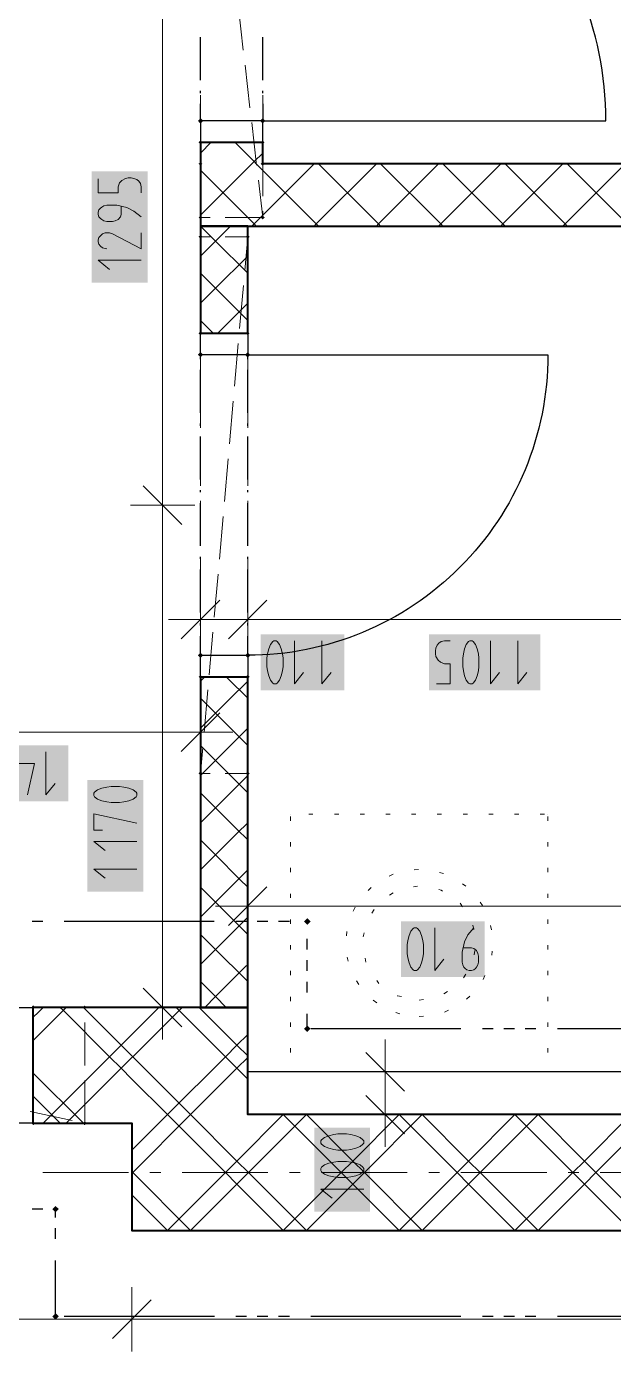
# Model space of a CAD drawing. Header units: millimetres. Extents: x 0 to 594, y 0 to 420.
# Drawn here: x 313.77 to 327.6, y 256.01 to 287.21 of the extents above; entities that cross this region are included whole.
import ezdxf

# ---------------------------------------------------------------- set-up
doc = ezdxf.new("R2010")
doc.units = ezdxf.units.MM
doc.header["$LTSCALE"] = 8
for name, color, linetype in [('PDF_Dvere', 7, 'Continuous'), ('PDF_Instalacni prizdivka do 1m', 7, 'Continuous'), ('PDF_Koty delkove', 7, 'Continuous'), ('PDF_Osy hlavni', 7, 'Continuous'), ('PDF_Pozarni useky', 7, 'Continuous'), ('PDF_Preklady', 7, 'Continuous'), ('PDF_Pricky zdene', 7, 'Continuous'), ('PDF_Sanita', 7, 'Continuous'), ('PDF_Steny akusticke', 7, 'Continuous')]:
    doc.layers.add(name, color=color, linetype=linetype)

msp = doc.modelspace()

# ---------------------------------------------------------------- linework, layer by layer
at = {"layer": 'PDF_Dvere', "lineweight": 25}
for points in [[(319.335, 285.394), (319.335, 284.992), (327.423, 284.992, 0.414214), (319.335, 293.079), (319.335, 292.218)], [(318.981, 279.482), (326.058, 279.482, -0.414214), (318.981, 272.405), (318.981, 272.858)]]:
    msp.add_lwpolyline(points, format="xyb", dxfattribs=at)
for points in [[(317.869, 285.95), (317.869, 286.961)], [(319.335, 285.95), (319.335, 286.961)], [(317.869, 285.646), (317.869, 285.697)], [(319.335, 285.646), (319.335, 285.697)], [(317.869, 284.992), (317.869, 285.394)], [(317.869, 279.378), (317.869, 279.429)], [(318.981, 279.378), (318.981, 279.429)], [(317.869, 278.115), (317.869, 279.126)], [(318.981, 278.115), (318.981, 279.126)], [(317.869, 277.811), (317.869, 277.862)], [(318.981, 277.811), (318.981, 277.862)], [(317.869, 276.548), (317.869, 277.559)], [(318.981, 276.548), (318.981, 277.559)], [(317.869, 276.244), (317.869, 276.295)], [(318.981, 276.244), (318.981, 276.295)], [(317.869, 274.981), (317.869, 275.992)], [(318.981, 274.981), (318.981, 275.992)], [(317.869, 274.677), (317.869, 274.728)], [(318.981, 274.677), (318.981, 274.728)], [(317.869, 273.414), (317.869, 274.425)], [(318.981, 273.414), (318.981, 274.425)], [(317.869, 273.11), (317.869, 273.161)], [(318.981, 273.11), (318.981, 273.161)], [(317.869, 272.405), (317.869, 272.858)]]:
    msp.add_lwpolyline(points, dxfattribs=at)
for points in [[(317.869, 284.992), (317.869, 284.486), (319.335, 284.486), (319.335, 284.992)], [(317.869, 279.482), (317.869, 279.987), (318.981, 279.987), (318.981, 279.482)], [(317.869, 271.9), (317.869, 272.405), (318.981, 272.405), (318.981, 271.9)], [(313.926, 261.386), (313.421, 261.386), (313.421, 264.115), (313.926, 264.115)]]:
    msp.add_lwpolyline(points, close=True, dxfattribs=at)
at = {"layer": 'PDF_Dvere', "lineweight": 25, "transparency": 33554559}
for points in [[(317.869, 284.928), (317.806, 284.992), (317.932, 284.992), (317.869, 285.055)], [(319.335, 284.928), (319.272, 284.992), (319.398, 284.992), (319.335, 285.055)], [(317.869, 279.419), (317.806, 279.482), (317.932, 279.482), (317.869, 279.545)], [(318.981, 279.419), (318.918, 279.482), (319.044, 279.482), (318.981, 279.545)], [(317.869, 272.342), (317.806, 272.405), (317.932, 272.405), (317.869, 272.468)], [(318.981, 272.342), (318.918, 272.405), (319.044, 272.405), (318.981, 272.468)]]:
    msp.add_solid(points, dxfattribs=at)
at = {"layer": 'PDF_Instalacni prizdivka do 1m', "lineweight": 25}
msp.add_lwpolyline([(318.981, 261.588), (328.181, 261.588), (328.181, 262.599), (318.981, 262.599)], close=True, dxfattribs=at)
at = {"layer": 'PDF_Koty delkove', "lineweight": 18}
for points in [[(316.974, 264.115), (316.974, 275.943), (316.974, 289.035), (316.974, 294.09)], [(315.458, 283.624), (315.458, 283.3), (315.929, 283.3), (315.929, 283.435), (315.963, 283.529), (316.014, 283.584), (316.098, 283.637), (316.164, 283.651), (316.232, 283.651), (316.3, 283.637), (316.366, 283.61), (316.417, 283.57), (316.451, 283.516), (316.469, 283.435), (316.469, 283.3)], [(316.469, 282.733), (316.3, 282.868), (316.131, 282.949), (315.895, 283.003), (315.659, 283.003), (315.592, 282.989), (315.541, 282.962), (315.508, 282.936), (315.474, 282.895), (315.458, 282.841), (315.458, 282.787), (315.474, 282.733), (315.508, 282.692), (315.541, 282.666), (315.592, 282.638), (315.659, 282.624), (315.794, 282.624), (315.861, 282.638), (315.929, 282.666), (315.979, 282.733), (315.996, 282.787), (315.996, 282.976)], [(316.469, 282.355), (316.469, 281.976), (315.794, 282.328), (315.726, 282.355), (315.625, 282.355), (315.559, 282.328), (315.508, 282.287), (315.474, 282.247), (315.458, 282.193), (315.458, 282.139), (315.474, 282.085), (315.508, 282.044), (315.559, 282.004), (315.659, 281.976)], [(316.469, 281.707), (315.458, 281.707), (315.726, 281.491)], [(317.429, 275.489), (316.519, 276.398)], [(317.732, 275.943), (316.974, 275.943), (316.216, 275.943)], [(317.869, 274.01), (317.869, 273.251), (317.869, 272.493)], [(318.981, 274.01), (318.981, 273.251), (318.981, 272.493)], [(318.324, 273.706), (317.414, 272.796)], [(319.436, 273.706), (318.526, 272.796)], [(317.869, 273.251), (317.111, 273.251)], [(391.265, 273.251), (390.153, 273.251), (388.167, 273.251), (378.982, 273.251), (376.029, 273.251), (366.028, 273.251), (365.602, 273.251), (357.246, 273.251), (356.078, 273.251), (355.578, 273.251), (353.506, 273.251), (351.989, 273.251), (343.903, 273.251), (340.496, 273.251), (330.152, 273.251), (318.981, 273.251), (317.869, 273.251)], [(319.732, 271.819), (319.773, 271.92), (319.8, 272.038), (319.814, 272.138), (319.814, 272.34), (319.8, 272.442), (319.773, 272.56), (319.732, 272.661), (319.679, 272.729), (319.651, 272.746), (319.598, 272.746), (319.57, 272.729), (319.517, 272.661), (319.476, 272.56), (319.449, 272.442), (319.436, 272.34)], [(320.084, 272.746), (320.084, 271.735), (320.299, 272.004)], [(320.732, 272.746), (320.732, 271.735), (320.947, 272.004)], [(323.432, 271.735), (323.756, 271.735), (323.756, 272.206), (323.621, 272.206), (323.527, 272.24), (323.473, 272.291), (323.419, 272.375), (323.405, 272.442), (323.405, 272.509), (323.419, 272.577), (323.446, 272.644), (323.486, 272.694), (323.54, 272.729), (323.621, 272.746), (323.756, 272.746)], [(324.053, 272.138), (324.067, 272.038), (324.094, 271.92), (324.134, 271.819), (324.188, 271.751), (324.215, 271.735), (324.269, 271.735), (324.296, 271.751), (324.35, 271.819), (324.39, 271.92), (324.418, 272.038), (324.432, 272.138), (324.432, 272.34), (324.418, 272.442), (324.39, 272.56), (324.35, 272.661), (324.296, 272.729), (324.269, 272.746), (324.215, 272.746), (324.188, 272.729), (324.134, 272.661), (324.094, 272.56), (324.067, 272.442), (324.053, 272.34)], [(324.701, 272.746), (324.701, 271.735), (324.917, 272.004)], [(325.349, 272.746), (325.349, 271.735), (325.565, 272.004)], [(319.436, 272.34), (319.436, 272.138), (319.449, 272.038), (319.476, 271.92), (319.517, 271.819), (319.57, 271.751), (319.598, 271.735), (319.651, 271.735), (319.679, 271.751), (319.732, 271.819)], [(324.053, 272.34), (324.053, 272.138)], [(317.869, 271.351), (317.869, 270.593), (317.869, 269.835)], [(318.324, 271.048), (317.414, 270.138)], [(317.869, 270.593), (314.048, 270.593), (313.194, 270.593), (311.427, 270.593), (307.997, 270.593), (303.311, 270.593), (302.199, 270.593), (291.938, 270.593), (289.815, 270.593), (279.553, 270.593), (278.441, 270.593), (263.883, 270.593)], [(317.869, 270.593), (318.627, 270.593)], [(314.226, 270.13), (314.226, 269.119), (314.441, 269.388)], [(313.578, 269.86), (313.956, 269.86), (313.793, 269.119)], [(315.557, 268.291), (315.355, 268.291), (315.355, 268.669), (316.366, 268.454)], [(316.366, 268.021), (315.355, 268.021), (315.624, 267.806)], [(316.366, 267.373), (315.355, 267.373), (315.624, 267.157)], [(318.981, 267.255), (318.981, 266.497), (318.981, 265.739)], [(319.436, 266.952), (318.526, 266.042)], [(318.981, 266.497), (318.223, 266.497)], [(390.153, 266.497), (385.492, 266.497), (381.838, 266.497), (380.953, 266.497), (379.599, 266.497), (377.258, 266.497), (363.767, 266.497), (362.2, 266.497), (355.578, 266.497), (353.556, 266.497), (346.934, 266.497), (345.367, 266.497), (328.181, 266.497), (318.981, 266.497)], [(322.744, 265.586), (322.744, 265.384), (322.757, 265.284), (322.784, 265.165), (322.825, 265.064), (322.878, 264.997), (322.906, 264.98), (322.959, 264.98), (322.987, 264.997), (323.04, 265.064), (323.081, 265.165), (323.108, 265.284), (323.122, 265.384), (323.122, 265.586), (323.108, 265.687), (323.081, 265.805), (323.04, 265.907), (322.987, 265.974), (322.959, 265.991), (322.906, 265.991), (322.878, 265.974), (322.825, 265.907)], [(322.825, 265.907), (322.784, 265.805), (322.757, 265.687), (322.744, 265.586)], [(323.392, 265.991), (323.392, 264.98), (323.607, 265.249)], [(324.309, 265.991), (324.174, 265.823), (324.093, 265.654), (324.04, 265.418), (324.04, 265.182), (324.054, 265.115), (324.08, 265.064), (324.107, 265.031), (324.147, 264.997), (324.202, 264.98), (324.255, 264.98), (324.309, 264.997), (324.35, 265.031), (324.377, 265.064), (324.404, 265.115), (324.418, 265.182), (324.418, 265.317), (324.404, 265.384), (324.377, 265.452), (324.309, 265.502), (324.255, 265.519), (324.066, 265.519)], [(317.429, 263.66), (316.519, 264.57)], [(317.732, 264.115), (316.974, 264.115), (316.216, 264.115)], [(316.974, 264.115), (316.974, 263.357)], [(322.222, 263.357), (322.222, 262.599), (322.222, 261.588), (322.222, 260.829)], [(322.677, 262.144), (321.767, 263.054)], [(322.98, 262.599), (322.222, 262.599), (321.463, 262.599)], [(322.677, 261.133), (321.767, 262.043)], [(322.98, 261.588), (322.222, 261.588), (321.463, 261.588)], [(321.311, 261.133), (321.109, 261.133), (321.008, 261.119), (320.89, 261.093), (320.789, 261.052), (320.721, 260.999), (320.705, 260.971), (320.705, 260.918), (320.721, 260.89), (320.789, 260.837), (320.89, 260.796), (321.008, 260.769), (321.109, 260.755), (321.311, 260.755), (321.412, 260.769), (321.53, 260.796), (321.631, 260.837), (321.699, 260.89), (321.716, 260.918), (321.716, 260.971), (321.699, 260.999), (321.631, 261.052), (321.53, 261.093), (321.412, 261.119), (321.311, 261.133)], [(321.716, 259.837), (320.705, 259.837), (320.974, 259.621)], [(316.251, 257.527), (316.251, 256.769), (316.251, 256.01)], [(316.706, 257.224), (315.797, 256.314)], [(419.32, 256.769), (408.047, 256.769), (400.263, 256.769), (392.883, 256.769), (316.251, 256.769), (308.871, 256.769), (301.744, 256.769), (299.166, 256.769), (291.078, 256.769), (289.916, 256.769), (281.828, 256.769), (279.25, 256.769), (272.881, 256.769), (216.974, 256.769)]]:
    msp.add_lwpolyline(points, dxfattribs=at)
for points in [[(315.961, 269.317), (315.759, 269.317), (315.659, 269.303), (315.54, 269.277), (315.439, 269.236), (315.372, 269.183), (315.355, 269.155), (315.355, 269.102), (315.372, 269.074), (315.439, 269.021), (315.54, 268.98), (315.659, 268.953), (315.759, 268.939), (315.961, 268.939), (316.062, 268.953), (316.18, 268.98), (316.281, 269.021), (316.349, 269.074), (316.366, 269.102), (316.366, 269.155), (316.349, 269.183), (316.281, 269.236), (316.18, 269.277), (316.062, 269.303)], [(321.311, 260.485), (321.109, 260.485), (321.008, 260.471), (320.89, 260.444), (320.789, 260.404), (320.721, 260.351), (320.705, 260.323), (320.705, 260.27), (320.721, 260.242), (320.789, 260.188), (320.89, 260.148), (321.008, 260.12), (321.109, 260.107), (321.311, 260.107), (321.412, 260.12), (321.53, 260.148), (321.631, 260.188), (321.699, 260.242), (321.716, 260.27), (321.716, 260.323), (321.699, 260.351), (321.631, 260.404), (321.53, 260.444), (321.412, 260.471)]]:
    msp.add_lwpolyline(points, close=True, dxfattribs=at)
at = {"layer": 'PDF_Koty delkove', "color": 7, "lineweight": 18, "true_color": 0xffffff, "transparency": 33554559}
for points in [[(316.62, 281.177), (316.62, 283.802), (315.306, 281.177), (315.306, 283.802)], [(321.262, 272.898), (319.284, 272.898), (321.262, 271.583), (319.284, 271.583)], [(325.879, 272.898), (323.254, 272.898), (325.879, 271.583), (323.254, 271.583)], [(314.756, 270.282), (312.13, 270.282), (314.756, 268.968), (312.13, 268.968)], [(316.518, 266.843), (316.518, 269.468), (315.204, 266.843), (315.204, 269.468)], [(324.57, 266.143), (322.592, 266.143), (324.57, 264.829), (322.592, 264.829)], [(321.868, 259.307), (321.868, 261.284), (320.554, 259.307), (320.554, 261.284)]]:
    msp.add_solid(points, dxfattribs=at)
at = {"layer": 'PDF_Osy hlavni', "lineweight": 18}
for points in [[(316.173, 260.223), (314.151, 260.223)], [(316.931, 260.223), (316.678, 260.223)], [(319.458, 260.223), (317.436, 260.223)], [(320.216, 260.223), (319.964, 260.223)], [(322.744, 260.223), (320.722, 260.223)], [(323.502, 260.223), (323.249, 260.223)], [(326.029, 260.223), (324.007, 260.223)], [(326.788, 260.223), (326.535, 260.223)], [(329.315, 260.223), (327.293, 260.223)]]:
    msp.add_lwpolyline(points, dxfattribs=at)
at = {"layer": 'PDF_Pozarni useky', "lineweight": 30}
for points in [[(314.151, 266.137), (313.898, 266.137)], [(318.194, 266.137), (314.656, 266.137)], [(318.953, 266.137), (318.7, 266.137)], [(319.458, 266.137), (319.205, 266.137)], [(319.964, 266.137), (319.711, 266.137)], [(320.386, 265.478), (320.386, 265.73)], [(320.386, 264.972), (320.386, 265.225)], [(320.386, 264.467), (320.386, 264.719)], [(320.386, 263.61), (320.386, 263.961)], [(324.007, 263.61), (320.469, 263.61)], [(324.766, 263.61), (324.513, 263.61)], [(325.271, 263.61), (325.018, 263.61)], [(325.777, 263.61), (325.524, 263.61)], [(329.821, 263.61), (326.282, 263.61)], [(314.15, 259.364), (313.897, 259.364)], [(314.452, 259.167), (314.452, 259.364)], [(314.452, 258.661), (314.452, 258.914)], [(314.452, 256.836), (314.452, 258.156)], [(318.195, 256.836), (314.656, 256.836)], [(318.953, 256.836), (318.7, 256.836)], [(319.458, 256.836), (319.206, 256.836)], [(319.964, 256.836), (319.711, 256.836)], [(324.008, 256.836), (320.469, 256.836)], [(324.766, 256.836), (324.513, 256.836)], [(325.271, 256.836), (325.019, 256.836)], [(325.777, 256.836), (325.524, 256.836)], [(329.821, 256.836), (326.282, 256.836)]]:
    msp.add_lwpolyline(points, dxfattribs=at)
at = {"layer": 'PDF_Pozarni useky', "lineweight": 30, "transparency": 33554559}
for points in [[(320.386, 266.061), (320.31, 266.137), (320.462, 266.137), (320.386, 266.213)], [(320.462, 266.137), (320.386, 266.061), (320.386, 266.213), (320.31, 266.137)], [(320.462, 263.61), (320.386, 263.534), (320.386, 263.685), (320.31, 263.61)], [(320.386, 263.534), (320.31, 263.61), (320.462, 263.61), (320.386, 263.685)], [(314.452, 259.288), (314.376, 259.364), (314.528, 259.364), (314.452, 259.439)], [(314.528, 259.364), (314.452, 259.288), (314.452, 259.439), (314.376, 259.364)], [(314.528, 256.836), (314.452, 256.76), (314.452, 256.912), (314.376, 256.836)], [(314.452, 256.76), (314.376, 256.836), (314.528, 256.836), (314.452, 256.912)]]:
    msp.add_solid(points, dxfattribs=at)
at = {"layer": 'PDF_Preklady', "lineweight": 18}
for points in [[(318.878, 286.656), (318.761, 287.66)], [(317.869, 285.95), (317.869, 286.961)], [(319.335, 285.95), (319.335, 286.961)], [(319.035, 285.3), (318.919, 286.305)], [(317.869, 284.585), (317.869, 285.596)], [(319.335, 284.585), (319.335, 285.596)], [(319.192, 283.945), (319.076, 284.949)], [(317.869, 283.981), (317.869, 284.231)], [(317.869, 283.22), (317.869, 283.981)], [(319.335, 283.981), (319.335, 284.231)], [(319.335, 283.22), (319.335, 283.981)], [(318.447, 282.717), (319.335, 282.717), (319.233, 283.593)], [(317.869, 282.717), (317.869, 282.866)], [(318.093, 282.717), (317.869, 282.717)], [(319.335, 282.717), (319.335, 282.866)], [(318.093, 282.262), (317.869, 282.262)], [(317.869, 281.855), (317.869, 282.262)], [(318.981, 282.262), (318.447, 282.262)], [(318.911, 281.464), (318.981, 282.262)], [(318.981, 281.855), (318.981, 282.262)], [(317.869, 280.49), (317.869, 281.501)], [(318.981, 280.49), (318.981, 281.501)], [(318.791, 280.104), (318.88, 281.111)], [(317.869, 279.987), (317.869, 280.137)], [(317.869, 279.126), (317.869, 279.987)], [(318.981, 279.987), (318.981, 280.137)], [(318.981, 279.126), (318.981, 279.987)], [(318.672, 278.745), (318.76, 279.752)], [(317.869, 277.761), (317.869, 278.772)], [(318.981, 277.761), (318.981, 278.772)], [(318.552, 277.385), (318.641, 278.392)], [(317.869, 276.396), (317.869, 277.407)], [(318.981, 276.396), (318.981, 277.407)], [(318.432, 276.026), (318.521, 277.033)], [(317.869, 275.031), (317.869, 276.042)], [(318.981, 275.031), (318.981, 276.042)], [(318.313, 274.666), (318.401, 275.673)], [(317.869, 273.666), (317.869, 274.677)], [(318.981, 273.666), (318.981, 274.677)], [(318.193, 273.306), (318.282, 274.313)], [(317.869, 272.302), (317.869, 273.313)], [(318.981, 272.302), (318.981, 273.313)], [(318.073, 271.947), (318.162, 272.954)], [(317.869, 271.9), (317.869, 271.948)], [(317.869, 270.937), (317.869, 271.9)], [(318.981, 271.9), (318.981, 271.948)], [(318.981, 270.937), (318.981, 271.9)], [(317.954, 270.587), (318.042, 271.594)], [(317.869, 270.583), (317.869, 269.625), (317.923, 270.235)], [(318.981, 270.583), (318.981, 269.625), (318.447, 269.625)], [(318.093, 269.625), (317.869, 269.625)], [(313.926, 264.115), (312.988, 264.115)], [(313.999, 264.115), (313.926, 264.115)], [(315.139, 264.115), (314.353, 264.115)], [(315.139, 264.113), (315.139, 264.115)], [(315.139, 262.748), (315.139, 263.759)], [(315.139, 262.394), (315.139, 261.386), (314.353, 261.386)], [(314.84, 261.451), (313.852, 261.666)], [(313.926, 261.386), (312.988, 261.386)], [(313.999, 261.386), (313.926, 261.386)]]:
    msp.add_lwpolyline(points, dxfattribs=at)
at = {"layer": 'PDF_Preklady', "lineweight": 18, "transparency": 33554559}
for points in [[(317.869, 284.441), (317.823, 284.486), (317.914, 284.486), (317.869, 284.532)], [(317.869, 284.441), (317.823, 284.486), (317.914, 284.486), (317.869, 284.532)], [(319.335, 284.441), (319.289, 284.486), (319.38, 284.486), (319.335, 284.532)], [(319.335, 284.441), (319.289, 284.486), (319.38, 284.486), (319.335, 284.532)], [(317.869, 283.935), (317.823, 283.981), (317.914, 283.981), (317.869, 284.026)], [(317.869, 283.935), (317.823, 283.981), (317.914, 283.981), (317.869, 284.026)], [(319.335, 283.935), (319.289, 283.981), (319.38, 283.981), (319.335, 284.026)], [(319.335, 283.935), (319.289, 283.981), (319.38, 283.981), (319.335, 284.026)], [(317.869, 282.671), (317.823, 282.717), (317.914, 282.717), (317.869, 282.762)], [(317.914, 282.717), (317.869, 282.671), (317.869, 282.762), (317.823, 282.717)], [(319.38, 282.717), (319.335, 282.671), (319.335, 282.762), (319.289, 282.717)], [(319.335, 282.671), (319.289, 282.717), (319.38, 282.717), (319.335, 282.762)], [(319.34, 282.672), (319.29, 282.712), (319.38, 282.722), (319.33, 282.762)], [(317.914, 282.262), (317.869, 282.216), (317.869, 282.307), (317.823, 282.262)], [(317.869, 282.216), (317.823, 282.262), (317.914, 282.262), (317.869, 282.307)], [(318.977, 282.217), (318.936, 282.266), (319.026, 282.258), (318.985, 282.307)], [(318.981, 282.216), (318.936, 282.262), (319.027, 282.262), (318.981, 282.307)], [(319.027, 282.262), (318.981, 282.216), (318.981, 282.307), (318.936, 282.262)], [(317.869, 279.942), (317.823, 279.987), (317.914, 279.987), (317.869, 280.033)], [(317.869, 279.942), (317.823, 279.987), (317.914, 279.987), (317.869, 280.033)], [(318.981, 279.942), (318.936, 279.987), (319.027, 279.987), (318.981, 280.033)], [(318.981, 279.942), (318.936, 279.987), (319.027, 279.987), (318.981, 280.033)], [(317.869, 271.854), (317.823, 271.9), (317.914, 271.9), (317.869, 271.945)], [(317.869, 271.854), (317.823, 271.9), (317.914, 271.9), (317.869, 271.945)], [(318.981, 271.854), (318.936, 271.9), (319.027, 271.9), (318.981, 271.945)], [(318.981, 271.854), (318.936, 271.9), (319.027, 271.9), (318.981, 271.945)], [(317.869, 269.579), (317.823, 269.625), (317.914, 269.625), (317.869, 269.67)], [(317.914, 269.625), (317.869, 269.579), (317.869, 269.67), (317.823, 269.625)], [(317.865, 269.58), (317.824, 269.629), (317.914, 269.621), (317.873, 269.67)], [(319.027, 269.625), (318.981, 269.579), (318.981, 269.67), (318.936, 269.625)], [(318.981, 269.579), (318.936, 269.625), (319.027, 269.625), (318.981, 269.67)], [(313.972, 264.115), (313.926, 264.07), (313.926, 264.161), (313.881, 264.115)], [(313.972, 264.115), (313.926, 264.07), (313.926, 264.161), (313.881, 264.115)], [(315.139, 264.07), (315.094, 264.115), (315.185, 264.115), (315.139, 264.161)], [(315.185, 264.115), (315.139, 264.07), (315.139, 264.161), (315.094, 264.115)], [(313.972, 261.386), (313.926, 261.34), (313.926, 261.431), (313.881, 261.386)], [(313.972, 261.386), (313.926, 261.34), (313.926, 261.431), (313.881, 261.386)], [(315.185, 261.386), (315.139, 261.34), (315.139, 261.431), (315.094, 261.386)], [(315.139, 261.34), (315.094, 261.386), (315.185, 261.386), (315.139, 261.431)], [(315.184, 261.376), (315.13, 261.341), (315.149, 261.43), (315.095, 261.395)]]:
    msp.add_solid(points, dxfattribs=at)
at = {"layer": 'PDF_Pricky zdene', "lineweight": 9}
for points in [[(318.122, 284.486), (317.869, 284.233)], [(319.335, 284.233), (319.133, 284.031), (318.678, 284.486)], [(319.183, 283.981), (319.133, 284.031), (319.082, 283.981), (317.869, 282.767)], [(320.548, 283.981), (319.133, 282.565), (319.082, 282.515)], [(320.649, 282.515), (320.599, 282.565), (319.183, 283.981)], [(322.014, 283.981), (320.599, 282.565), (320.548, 282.515)], [(322.115, 282.515), (322.065, 282.565), (320.649, 283.981)], [(323.48, 283.981), (322.065, 282.565), (322.014, 282.515)], [(323.581, 282.515), (323.53, 282.565), (322.115, 283.981)], [(324.946, 283.981), (323.53, 282.565), (323.48, 282.515)], [(325.047, 282.515), (324.996, 282.565), (323.581, 283.981)], [(326.412, 283.981), (324.996, 282.565), (324.946, 282.515)], [(326.513, 282.515), (326.462, 282.565), (325.047, 283.981)], [(327.878, 283.981), (326.462, 282.565), (326.412, 282.515)], [(327.979, 282.515), (327.928, 282.565), (326.513, 283.981)], [(319.183, 282.515), (319.133, 282.565), (317.869, 283.829)], [(318.981, 281.403), (318.223, 282.161), (317.869, 282.515)], [(318.577, 282.515), (318.223, 282.161)], [(318.981, 282.515), (318.981, 282.515)], [(318.223, 282.161), (317.909, 281.847), (317.869, 281.807)], [(318.981, 281.807), (318.223, 281.049)], [(318.981, 280.291), (318.223, 281.049), (317.941, 281.331), (317.869, 281.403)], [(318.223, 281.049), (317.973, 280.799), (317.869, 280.695)], [(318.981, 280.695), (318.273, 279.987)], [(318.172, 279.987), (318.012, 280.148), (317.869, 280.291)], [(317.97, 271.9), (317.869, 271.798)], [(318.981, 271.798), (318.543, 271.361), (318.223, 271.04)], [(318.981, 271.394), (318.513, 271.862), (318.476, 271.9)], [(318.981, 270.282), (318.584, 270.679), (318.223, 271.04), (317.869, 271.394)], [(318.223, 271.04), (317.869, 270.686)], [(318.981, 270.686), (318.607, 270.312), (318.223, 269.928)], [(318.981, 269.17), (318.656, 269.495), (318.223, 269.928), (317.869, 270.282)], [(318.223, 269.928), (317.869, 269.574)], [(318.981, 269.574), (318.67, 269.263), (318.223, 268.816)], [(318.981, 268.058), (318.727, 268.312), (318.223, 268.816), (317.869, 269.17)], [(318.223, 268.816), (317.869, 268.462)], [(318.981, 268.462), (318.733, 268.215), (318.223, 267.704)], [(318.981, 266.946), (318.799, 267.128), (318.223, 267.704), (317.869, 268.058)], [(318.223, 267.704), (317.869, 267.35)], [(318.981, 267.35), (318.797, 267.166), (318.223, 266.592)], [(318.981, 265.834), (318.871, 265.944), (318.223, 266.592), (317.869, 266.946)], [(318.223, 266.592), (317.869, 266.238)], [(318.981, 266.238), (318.86, 266.117), (318.223, 265.48), (317.869, 265.126)], [(318.981, 264.722), (318.942, 264.761), (318.223, 265.48), (317.869, 265.834)], [(318.981, 265.126), (318.923, 265.068), (318.223, 264.368), (317.97, 264.115)], [(318.476, 264.115), (318.223, 264.368), (317.869, 264.722)]]:
    msp.add_lwpolyline(points, dxfattribs=at)
at = {"layer": 'PDF_Pricky zdene', "lineweight": 40}
for points in [[(317.869, 284.486), (319.335, 284.486)], [(317.869, 284.486), (317.869, 283.981), (317.869, 282.717), (317.869, 282.515), (318.981, 282.515), (353.506, 282.515), (353.556, 282.515), (353.556, 283.981), (353.506, 283.981), (319.335, 283.981), (319.335, 284.486)], [(318.981, 279.987), (318.981, 282.262), (318.981, 282.515), (317.869, 282.515), (317.869, 282.262), (317.869, 279.987)], [(318.981, 279.987), (317.869, 279.987)], [(317.869, 271.9), (318.981, 271.9)], [(317.869, 271.9), (317.869, 269.625), (317.869, 264.115), (318.981, 264.115), (318.981, 269.625), (318.981, 271.9)]]:
    msp.add_lwpolyline(points, dxfattribs=at)
at = {"layer": 'PDF_Sanita', "lineweight": 13}
for points in [[(319.992, 268.664), (319.992, 268.664)], [(319.992, 268.664), (319.992, 268.664)], [(320.52, 268.664), (320.419, 268.664)], [(321.126, 268.664), (321.025, 268.664)], [(321.733, 268.664), (321.632, 268.664)], [(322.339, 268.664), (322.238, 268.664)], [(322.946, 268.664), (322.845, 268.664)], [(323.553, 268.664), (323.451, 268.664)], [(324.159, 268.664), (324.058, 268.664)], [(324.766, 268.664), (324.665, 268.664)], [(325.372, 268.664), (325.271, 268.664)], [(325.979, 268.664), (325.878, 268.664)], [(326.058, 268.664), (326.058, 268.664)], [(326.058, 268.664), (326.058, 268.664)], [(319.992, 268.51), (319.992, 268.612)], [(326.058, 268.51), (326.058, 268.612)], [(319.992, 267.904), (319.992, 268.005)], [(326.058, 267.904), (326.058, 268.005)], [(319.992, 267.297), (319.992, 267.398)], [(322.411, 267.25), (322.319, 267.207)], [(323.004, 267.363), (322.903, 267.354)], [(323.599, 267.265), (323.502, 267.291)], [(326.058, 267.297), (326.058, 267.398)], [(319.992, 266.691), (319.992, 266.792)], [(321.893, 266.941), (321.821, 266.869)], [(322.41, 266.811), (322.326, 266.755)], [(322.987, 266.972), (322.888, 266.952)], [(323.576, 266.854), (323.541, 266.877), (323.483, 266.888)], [(324.125, 266.969), (324.043, 267.027)], [(326.058, 266.691), (326.058, 266.792)], [(324.046, 266.483), (323.99, 266.567)], [(324.518, 266.51), (324.46, 266.593)], [(319.992, 266.084), (319.992, 266.185)], [(321.512, 266.472), (321.469, 266.381)], [(321.961, 266.419), (321.905, 266.335)], [(326.058, 266.084), (326.058, 266.185)], [(321.316, 265.902), (321.307, 265.801)], [(321.725, 265.872), (321.705, 265.773)], [(324.31, 265.948), (324.29, 266.047)], [(324.729, 265.944), (324.703, 266.042)], [(319.992, 265.478), (319.992, 265.579)], [(326.058, 265.478), (326.058, 265.579)], [(321.327, 265.298), (321.353, 265.201)], [(321.748, 265.277), (321.767, 265.178)], [(324.318, 265.353), (324.337, 265.452)], [(324.733, 265.34), (324.741, 265.441)], [(319.992, 264.871), (319.992, 264.972)], [(326.058, 264.871), (326.058, 264.972)], [(321.545, 264.736), (321.603, 264.653)], [(322.025, 264.749), (322.072, 264.678)], [(324.068, 264.813), (324.124, 264.897)], [(324.529, 264.772), (324.572, 264.863)], [(319.992, 264.264), (319.992, 264.366)], [(322.506, 264.388), (322.509, 264.386), (322.605, 264.367)], [(323.025, 264.284), (323.124, 264.303)], [(323.608, 264.431), (323.692, 264.487)], [(324.142, 264.307), (324.214, 264.379)], [(326.058, 264.264), (326.058, 264.366)], [(321.942, 264.282), (322.025, 264.224)], [(322.472, 263.993), (322.569, 263.966)], [(323.62, 264.004), (323.712, 264.047)], [(319.992, 263.658), (319.992, 263.759)], [(323.025, 263.898), (323.126, 263.907)], [(326.058, 263.658), (326.058, 263.759)], [(319.992, 263.051), (319.992, 263.152)], [(326.058, 263.051), (326.058, 263.152)], [(319.992, 262.599), (319.992, 262.599)], [(319.992, 262.599), (319.992, 262.599)], [(320.52, 262.599), (320.419, 262.599)], [(321.126, 262.599), (321.025, 262.599)], [(321.733, 262.599), (321.632, 262.599)], [(322.339, 262.599), (322.238, 262.599)], [(322.946, 262.599), (322.845, 262.599)], [(323.553, 262.599), (323.451, 262.599)], [(324.159, 262.599), (324.058, 262.599)], [(324.766, 262.599), (324.665, 262.599)], [(325.372, 262.599), (325.271, 262.599)], [(325.979, 262.599), (325.878, 262.599)], [(326.058, 262.599), (326.058, 262.599)], [(326.058, 262.599), (326.058, 262.599)]]:
    msp.add_lwpolyline(points, dxfattribs=at)
at = {"layer": 'PDF_Steny akusticke', "lineweight": 9}
for points in [[(313.926, 263.883), (314.048, 264.004), (314.159, 264.115)], [(313.926, 263.337), (314.623, 264.033), (314.705, 264.115)], [(315.726, 262.953), (314.644, 264.034), (314.563, 264.115)], [(316.252, 262.973), (315.999, 263.225), (315.164, 264.06), (315.109, 264.115)], [(316.252, 263.478), (316.888, 264.115)], [(316.252, 262.932), (316.272, 262.953), (317.434, 264.115)], [(318.981, 262.427), (318.728, 262.68), (318.455, 262.953), (317.293, 264.115)], [(318.981, 262.973), (318.728, 263.225), (317.839, 264.115)], [(315.726, 262.953), (315.999, 263.225), (316.252, 263.478)], [(317.091, 261.588), (318.455, 262.953), (318.728, 263.225), (318.981, 263.478)], [(314.705, 261.386), (315.999, 262.68), (315.726, 262.953), (314.159, 261.386)], [(315.999, 262.68), (316.252, 262.932)], [(316.252, 262.973), (316.272, 262.953), (317.636, 261.588), (316.272, 260.223), (316.251, 260.243)], [(317.636, 261.588), (318.728, 262.68), (318.981, 262.932)], [(315.109, 261.386), (313.926, 262.568)], [(316.251, 260.749), (317.091, 261.588), (316.252, 262.427), (315.999, 262.68)], [(314.563, 261.386), (313.926, 262.022)], [(318.455, 260.223), (317.091, 261.588)], [(318.728, 260.496), (317.636, 261.588)], [(320.366, 261.588), (319.001, 260.223), (318.728, 260.496), (319.82, 261.588)], [(321.185, 260.223), (319.82, 261.588)], [(321.458, 260.496), (320.366, 261.588)], [(323.096, 261.588), (321.731, 260.223), (321.458, 260.496), (322.55, 261.588)], [(323.915, 260.223), (322.55, 261.588)], [(324.188, 260.496), (323.096, 261.588)], [(325.825, 261.588), (324.461, 260.223), (324.188, 260.496), (325.279, 261.588)], [(326.644, 260.223), (325.279, 261.588)], [(326.917, 260.496), (325.825, 261.588)], [(328.555, 261.588), (327.19, 260.223), (326.917, 260.496), (328.009, 261.588)], [(318.455, 260.223), (318.728, 260.496)], [(321.185, 260.223), (321.458, 260.496)], [(323.915, 260.223), (324.188, 260.496)], [(326.644, 260.223), (326.917, 260.496)], [(316.251, 260.203), (316.272, 260.223)], [(317.636, 258.858), (316.272, 260.223)], [(317.636, 258.858), (318.728, 259.95), (318.455, 260.223), (317.091, 258.858)], [(318.728, 259.95), (319.001, 260.223)], [(319.82, 258.858), (318.728, 259.95)], [(320.366, 258.858), (319.001, 260.223)], [(320.366, 258.858), (321.458, 259.95), (321.185, 260.223), (319.82, 258.858)], [(321.458, 259.95), (321.731, 260.223)], [(322.55, 258.858), (321.458, 259.95)], [(323.096, 258.858), (321.731, 260.223)], [(323.096, 258.858), (324.188, 259.95), (323.915, 260.223), (322.55, 258.858)], [(324.188, 259.95), (324.461, 260.223)], [(325.279, 258.858), (324.188, 259.95)], [(325.825, 258.858), (324.461, 260.223)], [(325.825, 258.858), (326.917, 259.95), (326.644, 260.223), (325.279, 258.858)], [(326.917, 259.95), (327.19, 260.223)], [(328.009, 258.858), (326.917, 259.95)], [(328.555, 258.858), (327.19, 260.223)], [(317.091, 258.858), (316.251, 259.697)]]:
    msp.add_lwpolyline(points, dxfattribs=at)
at = {"layer": 'PDF_Steny akusticke', "lineweight": 40}
for points in [[(313.926, 261.386), (313.926, 264.115)], [(345.367, 261.436), (345.367, 261.588), (318.981, 261.588), (318.981, 264.115), (317.869, 264.115), (316.252, 264.115), (315.139, 264.115), (313.926, 264.115)], [(313.926, 261.386), (315.139, 261.386), (316.252, 261.386), (316.251, 258.858), (345.367, 258.858)]]:
    msp.add_lwpolyline(points, dxfattribs=at)

doc.saveas('drawing.dxf')
